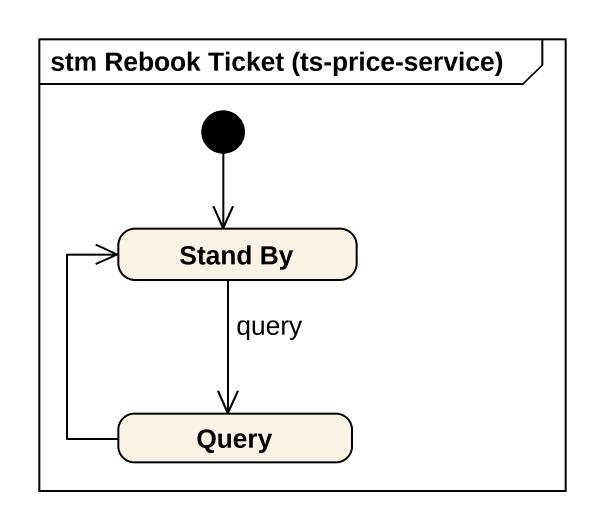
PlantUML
@startuml
mainframe stm Rebook Ticket (ts-price-service)
hide empty description
state "Stand By" as Stand_By
state Query
[*] --> Stand_By
Stand_By --> Query : query
Query -up-> Stand_By
@enduml
